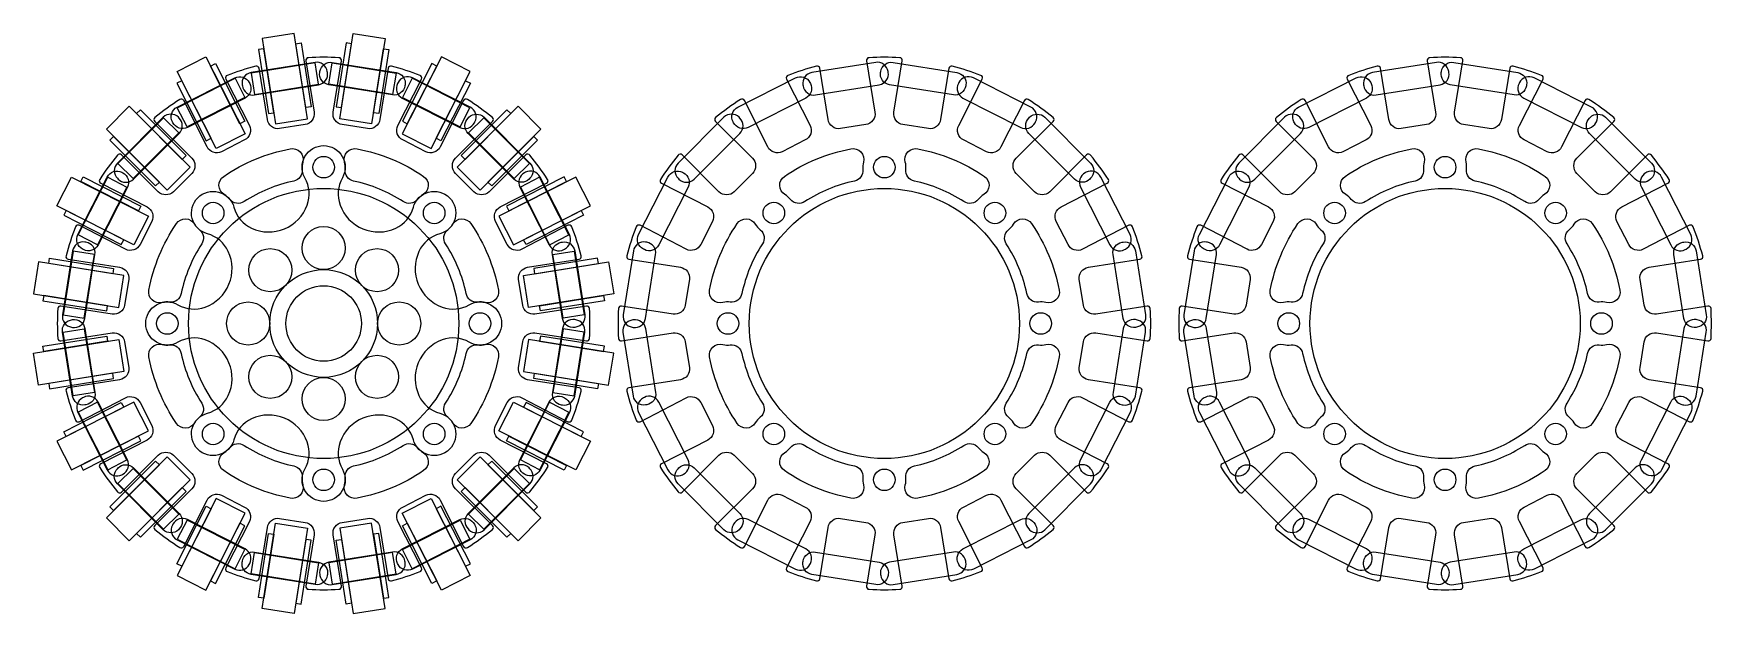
# Model space of a CAD drawing. Header units: inches. Extents: x 0 to 156, y 0 to 54.
import ezdxf

# ---------------------------------------------------------------- set-up
doc = ezdxf.new("R2010")
doc.units = ezdxf.units.IN
doc.header["$MEASUREMENT"] = 0
for name, color, linetype in [('hall', 3, 'Continuous'), ('plate1', 200, 'Continuous'), ('plate2', 4, 'Continuous'), ('ゴム', 4, 'Continuous'), ('ピン', 2, 'Continuous'), ('ポケット', 6, 'Continuous'), ('ワッシャー', 230, 'Continuous')]:
    doc.layers.add(name, color=color, linetype=linetype)

msp = doc.modelspace()

# ---------------------------------------------------------------- linework, layer by layer
at = {"layer": 'hall'}
for points in [[(24.22, 40.21, 0.092982), (19.62, 38.31, -0.384176), (18.3, 38.51, 0.087074), (17.78, 38.97, -0.547449), (17.73, 40.65, -0.10223), (23.9, 43.21, -0.547449), (25.06, 41.98, 0.087074), (25.01, 41.29, -0.384176)], [(34.38, 38.31, 0.092982), (29.78, 40.21, -0.384176), (28.99, 41.29, 0.087074), (28.94, 41.98, -0.547449), (30.1, 43.21, -0.10223), (36.27, 40.65, -0.547449), (36.22, 38.97, 0.087074), (35.7, 38.51, -0.384176)], [(76.22, 40.21, 0.092982), (71.62, 38.31, -0.384176), (70.3, 38.51, 0.087074), (69.78, 38.97, -0.547449), (69.73, 40.65, -0.10223), (75.9, 43.21, -0.547449), (77.06, 41.98, 0.087074), (77.01, 41.29, -0.384176)], [(86.38, 38.31, 0.092982), (81.78, 40.21, -0.384176), (80.99, 41.29, 0.087074), (80.94, 41.98, -0.547449), (82.1, 43.21, -0.10223), (88.27, 40.65, -0.547449), (88.22, 38.97, 0.087074), (87.7, 38.51, -0.384176)], [(128.22, 40.21, 0.092982), (123.62, 38.31, -0.384176), (122.3, 38.51, 0.087074), (121.78, 38.97, -0.547449), (121.73, 40.65, -0.10223), (127.9, 43.21, -0.547449), (129.06, 41.98, 0.087074), (129.01, 41.29, -0.384176)], [(138.38, 38.31, 0.092982), (133.78, 40.21, -0.384176), (132.99, 41.29, 0.087074), (132.94, 41.98, -0.547449), (134.1, 43.21, -0.10223), (140.27, 40.65, -0.547449), (140.22, 38.97, 0.087074), (139.7, 38.51, -0.384176)], [(12.71, 28.99, 0.087074), (12.02, 28.94, -0.547449), (10.79, 30.1, -0.10223), (13.35, 36.27, -0.547449), (15.03, 36.22, 0.087074), (15.49, 35.7, -0.384176), (15.69, 34.38, 0.092982), (13.79, 29.78, -0.384176)], [(40.21, 29.78, 0.092982), (38.31, 34.38, -0.384176), (38.51, 35.7, 0.087074), (38.97, 36.22, -0.547449), (40.65, 36.27, -0.10223), (43.21, 30.1, -0.547449), (41.98, 28.94, 0.087074), (41.29, 28.99, -0.384176)], [(64.71, 28.99, 0.087074), (64.02, 28.94, -0.547449), (62.79, 30.1, -0.10223), (65.35, 36.27, -0.547449), (67.03, 36.22, 0.087074), (67.49, 35.7, -0.384176), (67.69, 34.38, 0.092982), (65.79, 29.78, -0.384176)], [(92.21, 29.78, 0.092982), (90.31, 34.38, -0.384176), (90.51, 35.7, 0.087074), (90.97, 36.22, -0.547449), (92.65, 36.27, -0.10223), (95.21, 30.1, -0.547449), (93.98, 28.94, 0.087074), (93.29, 28.99, -0.384176)], [(116.71, 28.99, 0.087074), (116.02, 28.94, -0.547449), (114.79, 30.1, -0.10223), (117.35, 36.27, -0.547449), (119.03, 36.22, 0.087074), (119.49, 35.7, -0.384176), (119.69, 34.38, 0.092982), (117.79, 29.78, -0.384176)], [(144.21, 29.78, 0.092982), (142.31, 34.38, -0.384176), (142.51, 35.7, 0.087074), (142.97, 36.22, -0.547449), (144.65, 36.27, -0.10223), (147.21, 30.1, -0.547449), (145.98, 28.94, 0.087074), (145.29, 28.99, -0.384176)], [(15.49, 18.3, 0.087074), (15.03, 17.78, -0.547449), (13.35, 17.73, -0.10223), (10.79, 23.9, -0.547449), (12.02, 25.06, 0.087074), (12.71, 25.01, -0.384176), (13.79, 24.22, 0.092982), (15.69, 19.62, -0.384176)], [(38.31, 19.62, 0.092982), (40.21, 24.22, -0.384176), (41.29, 25.01, 0.087074), (41.98, 25.06, -0.547449), (43.21, 23.9, -0.10223), (40.65, 17.73, -0.547449), (38.97, 17.78, 0.087074), (38.51, 18.3, -0.384176)], [(67.49, 18.3, 0.087074), (67.03, 17.78, -0.547449), (65.35, 17.73, -0.10223), (62.79, 23.9, -0.547449), (64.02, 25.06, 0.087074), (64.71, 25.01, -0.384176), (65.79, 24.22, 0.092982), (67.69, 19.62, -0.384176)], [(90.31, 19.62, 0.092982), (92.21, 24.22, -0.384176), (93.29, 25.01, 0.087074), (93.98, 25.06, -0.547449), (95.21, 23.9, -0.10223), (92.65, 17.73, -0.547449), (90.97, 17.78, 0.087074), (90.51, 18.3, -0.384176)], [(119.49, 18.3, 0.087074), (119.03, 17.78, -0.547449), (117.35, 17.73, -0.10223), (114.79, 23.9, -0.547449), (116.02, 25.06, 0.087074), (116.71, 25.01, -0.384176), (117.79, 24.22, 0.092982), (119.69, 19.62, -0.384176)], [(142.31, 19.62, 0.092982), (144.21, 24.22, -0.384176), (145.29, 25.01, 0.087074), (145.98, 25.06, -0.547449), (147.21, 23.9, -0.10223), (144.65, 17.73, -0.547449), (142.97, 17.78, 0.087074), (142.51, 18.3, -0.384176)], [(19.62, 15.69, 0.092982), (24.22, 13.79, -0.384176), (25.01, 12.71, 0.087074), (25.06, 12.02, -0.547449), (23.9, 10.79, -0.10223), (17.73, 13.35, -0.547449), (17.78, 15.03, 0.087074), (18.3, 15.49, -0.384176)], [(29.78, 13.79, 0.092982), (34.38, 15.69, -0.384176), (35.7, 15.49, 0.087074), (36.22, 15.03, -0.547449), (36.27, 13.35, -0.10223), (30.1, 10.79, -0.547449), (28.94, 12.02, 0.087074), (28.99, 12.71, -0.384176)], [(71.62, 15.69, 0.092982), (76.22, 13.79, -0.384176), (77.01, 12.71, 0.087074), (77.06, 12.02, -0.547449), (75.9, 10.79, -0.10223), (69.73, 13.35, -0.547449), (69.78, 15.03, 0.087074), (70.3, 15.49, -0.384176)], [(81.78, 13.79, 0.092982), (86.38, 15.69, -0.384176), (87.7, 15.49, 0.087074), (88.22, 15.03, -0.547449), (88.27, 13.35, -0.10223), (82.1, 10.79, -0.547449), (80.94, 12.02, 0.087074), (80.99, 12.71, -0.384176)], [(123.62, 15.69, 0.092982), (128.22, 13.79, -0.384176), (129.01, 12.71, 0.087074), (129.06, 12.02, -0.547449), (127.9, 10.79, -0.10223), (121.73, 13.35, -0.547449), (121.78, 15.03, 0.087074), (122.3, 15.49, -0.384176)], [(133.78, 13.79, 0.092982), (138.38, 15.69, -0.384176), (139.7, 15.49, 0.087074), (140.22, 15.03, -0.547449), (140.27, 13.35, -0.10223), (134.1, 10.79, -0.547449), (132.94, 12.02, 0.087074), (132.99, 12.71, -0.384176)]]:
    msp.add_lwpolyline(points, format="xyb", close=True, dxfattribs=at)
for centre in [(27, 41.5), (79, 41.5), (131, 41.5), (16.75, 37.25), (37.25, 37.25), (68.75, 37.25), (89.25, 37.25), (120.75, 37.25), (141.25, 37.25), (12.5, 27), (41.5, 27), (64.5, 27), (93.5, 27), (116.5, 27), (145.5, 27), (16.75, 16.75), (37.25, 16.75), (68.75, 16.75), (89.25, 16.75), (120.75, 16.75), (141.25, 16.75), (27, 12.5), (79, 12.5), (131, 12.5)]:
    msp.add_circle(centre, 1, dxfattribs=at)
at = {"layer": 'plate1'}
for points in [[(8.24, 11.36), (11.66, 14.77, -0.414214), (13.07, 14.77), (14.77, 13.07, -0.414214), (14.77, 11.66), (11.34, 8.26, 0.44511), (11.35, 7.89, 0.028851), (13.66, 6.21, 0.44511), (14.02, 6.31), (16.19, 10.62, -0.414214), (17.53, 11.06), (19.67, 9.97, -0.414214), (20.11, 8.63), (17.92, 4.32, 0.443543), (18.06, 3.98, 0.028202), (20.7, 3.12, 0.443543), (21.01, 3.32), (21.78, 8.08, -0.414214), (22.92, 8.92), (25.29, 8.54, -0.414214), (26.12, 7.4), (25.34, 2.63, 0.44511), (25.58, 2.34, 0.028851), (28.42, 2.34, 0.44511), (28.66, 2.63), (27.88, 7.4, -0.414214), (28.71, 8.54), (31.08, 8.92, -0.414214), (32.22, 8.08), (32.99, 3.32, 0.443543), (33.3, 3.12, 0.028202), (35.94, 3.98, 0.443543), (36.08, 4.32), (33.89, 8.63, -0.414214), (34.33, 9.97), (36.47, 11.06, -0.414214), (37.81, 10.62), (39.98, 6.31, 0.44511), (40.34, 6.21, 0.028851), (42.65, 7.89, 0.44511), (42.66, 8.26), (39.23, 11.66, -0.414214), (39.23, 13.07), (40.93, 14.77, -0.414214), (42.34, 14.77), (45.76, 11.36, 0.443543), (46.13, 11.38, 0.028202), (47.77, 13.63, 0.443543), (47.67, 13.99), (43.38, 16.19, -0.414214), (42.94, 17.53), (44.03, 19.67, -0.414214), (45.37, 20.11), (49.66, 17.89, 0.44511), (50.01, 18.03, 0.028851), (50.89, 20.73, 0.44511), (50.69, 21.04), (45.92, 21.78, -0.414214), (45.08, 22.92), (45.46, 25.29, -0.414214), (46.6, 26.12), (51.37, 25.38, 0.443543), (51.66, 25.61, 0.028202), (51.66, 28.39, 0.443543), (51.37, 28.62), (46.6, 27.88, -0.414214), (45.46, 28.71), (45.08, 31.08, -0.414214), (45.92, 32.22), (50.69, 32.96, 0.44511), (50.89, 33.27, 0.028851), (50.01, 35.97, 0.44511), (49.66, 36.11), (45.37, 33.89, -0.414214), (44.03, 34.33), (42.94, 36.47, -0.414214), (43.38, 37.81), (47.67, 40.01, 0.443543), (47.77, 40.37, 0.028202), (46.13, 42.62, 0.443543), (45.76, 42.64), (42.34, 39.23, -0.414214), (40.93, 39.23), (39.23, 40.93, -0.414214), (39.23, 42.34), (42.66, 45.74, 0.44511), (42.65, 46.11, 0.028851), (40.34, 47.79, 0.44511), (39.98, 47.69), (37.81, 43.38, -0.414214), (36.47, 42.94), (34.33, 44.03, -0.414214), (33.89, 45.37), (36.08, 49.68, 0.443543), (35.94, 50.02, 0.028202), (33.3, 50.88, 0.443543), (32.99, 50.68), (32.22, 45.92, -0.414214), (31.08, 45.08), (28.71, 45.46, -0.414214), (27.88, 46.6), (28.66, 51.37, 0.44511), (28.42, 51.66, 0.028851), (25.58, 51.66, 0.44511), (25.34, 51.37), (26.12, 46.6, -0.414214), (25.29, 45.46), (22.92, 45.08, -0.414214), (21.78, 45.92), (21.01, 50.68, 0.443543), (20.7, 50.88, 0.028202), (18.06, 50.02, 0.443543), (17.92, 49.68), (20.11, 45.37, -0.414214), (19.67, 44.03), (17.53, 42.94, -0.414214), (16.19, 43.38), (14.02, 47.69, 0.44511), (13.66, 47.79, 0.028851), (11.35, 46.11, 0.44511), (11.34, 45.74), (14.77, 42.34, -0.414214), (14.77, 40.93), (13.07, 39.23, -0.414214), (11.66, 39.23), (8.24, 42.64, 0.443543), (7.87, 42.62, 0.028202), (6.23, 40.37, 0.443543), (6.33, 40.01), (10.62, 37.81, -0.414214), (11.06, 36.47), (9.97, 34.33, -0.414214), (8.63, 33.89), (4.34, 36.11, 0.44511), (3.99, 35.97, 0.028851), (3.11, 33.27, 0.44511), (3.31, 32.96), (8.08, 32.22, -0.414214), (8.92, 31.08), (8.54, 28.71, -0.414214), (7.4, 27.88), (2.63, 28.62, 0.443543), (2.34, 28.39, 0.028202), (2.34, 25.61, 0.443543), (2.63, 25.38), (7.4, 26.12, -0.414214), (8.54, 25.29), (8.92, 22.92, -0.414214), (8.08, 21.78), (3.31, 21.04, 0.44511), (3.11, 20.73, 0.028851), (3.99, 18.03, 0.44511), (4.34, 17.89), (8.63, 20.11, -0.414214), (9.97, 19.67), (11.06, 17.53, -0.414214), (10.62, 16.19), (6.33, 13.99, 0.443543), (6.23, 13.63, 0.028202), (7.87, 11.38, 0.443543)], [(60.24, 11.36), (63.66, 14.77, -0.414214), (65.07, 14.77), (66.77, 13.07, -0.414214), (66.77, 11.66), (63.34, 8.26, 0.44511), (63.35, 7.89, 0.028851), (65.66, 6.21, 0.44511), (66.02, 6.31), (68.19, 10.62, -0.414214), (69.53, 11.06), (71.67, 9.97, -0.414214), (72.11, 8.63), (69.92, 4.32, 0.443543), (70.06, 3.98, 0.028202), (72.7, 3.12, 0.443543), (73.01, 3.32), (73.78, 8.08, -0.414214), (74.92, 8.92), (77.29, 8.54, -0.414214), (78.12, 7.4), (77.34, 2.63, 0.44511), (77.58, 2.34, 0.028851), (80.42, 2.34, 0.44511), (80.66, 2.63), (79.88, 7.4, -0.414214), (80.71, 8.54), (83.08, 8.92, -0.414214), (84.22, 8.08), (84.99, 3.32, 0.443543), (85.3, 3.12, 0.028202), (87.94, 3.98, 0.443543), (88.08, 4.32), (85.89, 8.63, -0.414214), (86.33, 9.97), (88.47, 11.06, -0.414214), (89.81, 10.62), (91.98, 6.31, 0.44511), (92.34, 6.21, 0.028851), (94.65, 7.89, 0.44511), (94.66, 8.26), (91.23, 11.66, -0.414214), (91.23, 13.07), (92.93, 14.77, -0.414214), (94.34, 14.77), (97.76, 11.36, 0.443543), (98.13, 11.38, 0.028202), (99.77, 13.63, 0.443543), (99.67, 13.99), (95.38, 16.19, -0.414214), (94.94, 17.53), (96.03, 19.67, -0.414214), (97.37, 20.11), (101.66, 17.89, 0.44511), (102.01, 18.03, 0.028851), (102.89, 20.73, 0.44511), (102.69, 21.04), (97.92, 21.78, -0.414214), (97.08, 22.92), (97.46, 25.29, -0.414214), (98.6, 26.12), (103.37, 25.38, 0.443543), (103.66, 25.61, 0.028202), (103.66, 28.39, 0.443543), (103.37, 28.62), (98.6, 27.88, -0.414214), (97.46, 28.71), (97.08, 31.08, -0.414214), (97.92, 32.22), (102.69, 32.96, 0.44511), (102.89, 33.27, 0.028851), (102.01, 35.97, 0.44511), (101.66, 36.11), (97.37, 33.89, -0.414214), (96.03, 34.33), (94.94, 36.47, -0.414214), (95.38, 37.81), (99.67, 40.01, 0.443543), (99.77, 40.37, 0.028202), (98.13, 42.62, 0.443543), (97.76, 42.64), (94.34, 39.23, -0.414214), (92.93, 39.23), (91.23, 40.93, -0.414214), (91.23, 42.34), (94.66, 45.74, 0.44511), (94.65, 46.11, 0.028851), (92.34, 47.79, 0.44511), (91.98, 47.69), (89.81, 43.38, -0.414214), (88.47, 42.94), (86.33, 44.03, -0.414214), (85.89, 45.37), (88.08, 49.68, 0.443543), (87.94, 50.02, 0.028202), (85.3, 50.88, 0.443543), (84.99, 50.68), (84.22, 45.92, -0.414214), (83.08, 45.08), (80.71, 45.46, -0.414214), (79.88, 46.6), (80.66, 51.37, 0.44511), (80.42, 51.66, 0.028851), (77.58, 51.66, 0.44511), (77.34, 51.37), (78.12, 46.6, -0.414214), (77.29, 45.46), (74.92, 45.08, -0.414214), (73.78, 45.92), (73.01, 50.68, 0.443543), (72.7, 50.88, 0.028202), (70.06, 50.02, 0.443543), (69.92, 49.68), (72.11, 45.37, -0.414214), (71.67, 44.03), (69.53, 42.94, -0.414214), (68.19, 43.38), (66.02, 47.69, 0.44511), (65.66, 47.79, 0.028851), (63.35, 46.11, 0.44511), (63.34, 45.74), (66.77, 42.34, -0.414214), (66.77, 40.93), (65.07, 39.23, -0.414214), (63.66, 39.23), (60.24, 42.64, 0.443543), (59.87, 42.62, 0.028202), (58.23, 40.37, 0.443543), (58.33, 40.01), (62.62, 37.81, -0.414214), (63.06, 36.47), (61.97, 34.33, -0.414214), (60.63, 33.89), (56.34, 36.11, 0.44511), (55.99, 35.97, 0.028851), (55.11, 33.27, 0.44511), (55.31, 32.96), (60.08, 32.22, -0.414214), (60.92, 31.08), (60.54, 28.71, -0.414214), (59.4, 27.88), (54.63, 28.62, 0.443543), (54.34, 28.39, 0.028202), (54.34, 25.61, 0.443543), (54.63, 25.38), (59.4, 26.12, -0.414214), (60.54, 25.29), (60.92, 22.92, -0.414214), (60.08, 21.78), (55.31, 21.04, 0.44511), (55.11, 20.73, 0.028851), (55.99, 18.03, 0.44511), (56.34, 17.89), (60.63, 20.11, -0.414214), (61.97, 19.67), (63.06, 17.53, -0.414214), (62.62, 16.19), (58.33, 13.99, 0.443543), (58.23, 13.63, 0.028202), (59.87, 11.38, 0.443543)], [(112.24, 11.36), (115.66, 14.77, -0.414214), (117.07, 14.77), (118.77, 13.07, -0.414214), (118.77, 11.66), (115.34, 8.26, 0.44511), (115.35, 7.89, 0.028851), (117.66, 6.21, 0.44511), (118.02, 6.31), (120.19, 10.62, -0.414214), (121.53, 11.06), (123.67, 9.97, -0.414214), (124.11, 8.63), (121.92, 4.32, 0.443543), (122.06, 3.98, 0.028202), (124.7, 3.12, 0.443543), (125.01, 3.32), (125.78, 8.08, -0.414214), (126.92, 8.92), (129.29, 8.54, -0.414214), (130.12, 7.4), (129.34, 2.63, 0.44511), (129.58, 2.34, 0.028851), (132.42, 2.34, 0.44511), (132.66, 2.63), (131.88, 7.4, -0.414214), (132.71, 8.54), (135.08, 8.92, -0.414214), (136.22, 8.08), (136.99, 3.32, 0.443543), (137.3, 3.12, 0.028202), (139.94, 3.98, 0.443543), (140.08, 4.32), (137.89, 8.63, -0.414214), (138.33, 9.97), (140.47, 11.06, -0.414214), (141.81, 10.62), (143.98, 6.31, 0.44511), (144.34, 6.21, 0.028851), (146.65, 7.89, 0.44511), (146.66, 8.26), (143.23, 11.66, -0.414214), (143.23, 13.07), (144.93, 14.77, -0.414214), (146.34, 14.77), (149.76, 11.36, 0.443543), (150.13, 11.38, 0.028202), (151.77, 13.63, 0.443543), (151.67, 13.99), (147.38, 16.19, -0.414214), (146.94, 17.53), (148.03, 19.67, -0.414214), (149.37, 20.11), (153.66, 17.89, 0.44511), (154.01, 18.03, 0.028851), (154.89, 20.73, 0.44511), (154.69, 21.04), (149.92, 21.78, -0.414214), (149.08, 22.92), (149.46, 25.29, -0.414214), (150.6, 26.12), (155.37, 25.38, 0.443543), (155.66, 25.61, 0.028202), (155.66, 28.39, 0.443543), (155.37, 28.62), (150.6, 27.88, -0.414214), (149.46, 28.71), (149.08, 31.08, -0.414214), (149.92, 32.22), (154.69, 32.96, 0.44511), (154.89, 33.27, 0.028851), (154.01, 35.97, 0.44511), (153.66, 36.11), (149.37, 33.89, -0.414214), (148.03, 34.33), (146.94, 36.47, -0.414214), (147.38, 37.81), (151.67, 40.01, 0.443543), (151.77, 40.37, 0.028202), (150.13, 42.62, 0.443543), (149.76, 42.64), (146.34, 39.23, -0.414214), (144.93, 39.23), (143.23, 40.93, -0.414214), (143.23, 42.34), (146.66, 45.74, 0.44511), (146.65, 46.11, 0.028851), (144.34, 47.79, 0.44511), (143.98, 47.69), (141.81, 43.38, -0.414214), (140.47, 42.94), (138.33, 44.03, -0.414214), (137.89, 45.37), (140.08, 49.68, 0.443543), (139.94, 50.02, 0.028202), (137.3, 50.88, 0.443543), (136.99, 50.68), (136.22, 45.92, -0.414214), (135.08, 45.08), (132.71, 45.46, -0.414214), (131.88, 46.6), (132.66, 51.37, 0.44511), (132.42, 51.66, 0.028851), (129.58, 51.66, 0.44511), (129.34, 51.37), (130.12, 46.6, -0.414214), (129.29, 45.46), (126.92, 45.08, -0.414214), (125.78, 45.92), (125.01, 50.68, 0.443543), (124.7, 50.88, 0.028202), (122.06, 50.02, 0.443543), (121.92, 49.68), (124.11, 45.37, -0.414214), (123.67, 44.03), (121.53, 42.94, -0.414214), (120.19, 43.38), (118.02, 47.69, 0.44511), (117.66, 47.79, 0.028851), (115.35, 46.11, 0.44511), (115.34, 45.74), (118.77, 42.34, -0.414214), (118.77, 40.93), (117.07, 39.23, -0.414214), (115.66, 39.23), (112.24, 42.64, 0.443543), (111.87, 42.62, 0.028202), (110.23, 40.37, 0.443543), (110.33, 40.01), (114.62, 37.81, -0.414214), (115.06, 36.47), (113.97, 34.33, -0.414214), (112.63, 33.89), (108.34, 36.11, 0.44511), (107.99, 35.97, 0.028851), (107.11, 33.27, 0.44511), (107.31, 32.96), (112.08, 32.22, -0.414214), (112.92, 31.08), (112.54, 28.71, -0.414214), (111.4, 27.88), (106.63, 28.62, 0.443543), (106.34, 28.39, 0.028202), (106.34, 25.61, 0.443543), (106.63, 25.38), (111.4, 26.12, -0.414214), (112.54, 25.29), (112.92, 22.92, -0.414214), (112.08, 21.78), (107.31, 21.04, 0.44511), (107.11, 20.73, 0.028851), (107.99, 18.03, 0.44511), (108.34, 17.89), (112.63, 20.11, -0.414214), (113.97, 19.67), (115.06, 17.53, -0.414214), (114.62, 16.19), (110.33, 13.99, 0.443543), (110.23, 13.63, 0.028202), (111.87, 11.38, 0.443543)]]:
    msp.add_lwpolyline(points, format="xyb", close=True, dxfattribs=at)
for centre in [(27, 27), (79, 27), (131, 27)]:
    msp.add_circle(centre, 12.53, dxfattribs=at)
at = {"layer": 'plate2'}
msp.add_lwpolyline([(30.64, 18.22, 0.210159), (28.52, 16.01, 0.220985), (28.74, 13.49, -0.576297), (27, 10.5, -0.576297), (25.26, 13.49, 0.220985), (25.48, 16.01, 0.210159), (23.36, 18.22, 0.210159), (20.31, 18.16, 0.220985), (18.68, 16.22, -0.576297), (15.33, 15.33, -0.576297), (16.22, 18.68, 0.220985), (18.16, 20.31, 0.210159), (18.22, 23.36, 0.210159), (16.01, 25.48, 0.220985), (13.49, 25.26, -0.576297), (10.5, 27, -0.576297), (13.49, 28.74, 0.220985), (16.01, 28.52, 0.210159), (18.22, 30.64, 0.210159), (18.16, 33.69, 0.220985), (16.22, 35.32, -0.576297), (15.33, 38.67, -0.576297), (18.68, 37.78, 0.220985), (20.31, 35.84, 0.210159), (23.36, 35.78, 0.210159), (25.48, 37.99, 0.220985), (25.26, 40.51, -0.576297), (27, 43.5, -0.576297), (28.74, 40.51, 0.220985), (28.52, 37.99, 0.210159), (30.64, 35.78, 0.210159), (33.69, 35.84, 0.220985), (35.32, 37.78, -0.576297), (38.67, 38.67, -0.576297), (37.78, 35.32, 0.220985), (35.84, 33.69, 0.210159), (35.78, 30.64, 0.210159), (37.99, 28.52, 0.220985), (40.51, 28.74, -0.576297), (43.5, 27, -0.576297), (40.51, 25.26, 0.220985), (37.99, 25.48, 0.210159), (35.78, 23.36, 0.210159), (35.84, 20.31, 0.220985), (37.78, 18.68, -0.576297), (38.67, 15.33, -0.576297), (35.32, 16.22, 0.220985), (33.69, 18.16, 0.210159)], format="xyb", close=True, dxfattribs=at)
for centre, radius in [((27, 34), 2), ((22.05, 31.95), 2), ((31.95, 31.95), 2), ((27, 27), 5), ((27, 27), 3.5), ((20, 27), 2), ((34, 27), 2), ((22.05, 22.05), 2), ((31.95, 22.05), 2), ((27, 20), 2)]:
    msp.add_circle(centre, radius, dxfattribs=at)
at = {"layer": 'ゴム'}
for points in [[(22.55, 45.53), (25.51, 46), (24.26, 53.9), (21.29, 53.43)], [(31.45, 45.53), (28.49, 46), (29.74, 53.9), (32.71, 53.43)], [(19.71, 44.61), (17.04, 43.25), (13.41, 50.38), (16.08, 51.74)], [(34.29, 44.61), (36.96, 43.25), (40.59, 50.38), (37.92, 51.74)], [(12.5, 39.37), (14.63, 41.5), (8.97, 47.15), (6.85, 45.03)], [(41.5, 39.37), (39.37, 41.5), (45.03, 47.15), (47.15, 45.03)], [(10.75, 36.96), (9.39, 34.29), (2.26, 37.92), (3.62, 40.59)], [(43.25, 36.96), (44.61, 34.29), (51.74, 37.92), (50.38, 40.59)], [(8, 28.49), (8.47, 31.45), (0.57, 32.71), (0.1, 29.74)], [(46, 28.49), (45.53, 31.45), (53.43, 32.71), (53.9, 29.74)], [(8, 25.51), (8.47, 22.55), (0.57, 21.29), (0.1, 24.26)], [(46, 25.51), (45.53, 22.55), (53.43, 21.29), (53.9, 24.26)], [(10.75, 17.04), (9.39, 19.71), (2.26, 16.08), (3.62, 13.41)], [(43.25, 17.04), (44.61, 19.71), (51.74, 16.08), (50.38, 13.41)], [(12.5, 14.63), (14.63, 12.5), (8.97, 6.85), (6.85, 8.97)], [(41.5, 14.63), (39.37, 12.5), (45.03, 6.85), (47.15, 8.97)], [(19.71, 9.39), (17.04, 10.75), (13.41, 3.62), (16.08, 2.26)], [(34.29, 9.39), (36.96, 10.75), (40.59, 3.62), (37.92, 2.26)], [(22.55, 8.47), (25.51, 8), (24.26, 0.1), (21.29, 0.57)], [(31.45, 8.47), (28.49, 8), (29.74, 0.1), (32.71, 0.57)]]:
    msp.add_lwpolyline(points, close=True, dxfattribs=at)
at = {"layer": 'ピン'}
for points in [[(20.6, 48.26), (26.52, 49.2), (26.21, 51.17), (20.28, 50.24)], [(33.4, 48.26), (27.48, 49.2), (27.79, 51.17), (33.72, 50.24)], [(19.69, 47.96), (14.34, 45.24), (13.43, 47.02), (18.78, 49.75)], [(34.31, 47.96), (39.66, 45.24), (40.57, 47.02), (35.22, 49.75)], [(9.32, 40.44), (13.56, 44.68), (12.15, 46.09), (7.91, 41.85)], [(44.68, 40.44), (40.44, 44.68), (41.85, 46.09), (46.09, 41.85)], [(8.76, 39.66), (6.04, 34.31), (4.25, 35.22), (6.98, 40.57)], [(45.24, 39.66), (47.96, 34.31), (49.75, 35.22), (47.02, 40.57)], [(4.8, 27.48), (5.74, 33.4), (3.76, 33.72), (2.83, 27.79)], [(49.2, 27.48), (48.26, 33.4), (50.24, 33.72), (51.17, 27.79)], [(4.8, 26.52), (5.74, 20.6), (3.76, 20.28), (2.83, 26.21)], [(49.2, 26.52), (48.26, 20.6), (50.24, 20.28), (51.17, 26.21)], [(8.76, 14.34), (6.04, 19.69), (4.25, 18.78), (6.98, 13.43)], [(45.24, 14.34), (47.96, 19.69), (49.75, 18.78), (47.02, 13.43)], [(9.32, 13.56), (13.56, 9.32), (12.15, 7.91), (7.91, 12.15)], [(44.68, 13.56), (40.44, 9.32), (41.85, 7.91), (46.09, 12.15)], [(19.69, 6.04), (14.34, 8.76), (13.43, 6.98), (18.78, 4.25)], [(34.31, 6.04), (39.66, 8.76), (40.57, 6.98), (35.22, 4.25)], [(20.6, 5.74), (26.52, 4.8), (26.21, 2.83), (20.28, 3.76)], [(33.4, 5.74), (27.48, 4.8), (27.79, 2.83), (33.72, 3.76)]]:
    msp.add_lwpolyline(points, close=True, dxfattribs=at)
at = {"layer": 'ポケット'}
for points in [[(19.71, 47.92), (14.36, 45.2, -0.414214), (13.02, 45.63), (12.97, 45.72, -0.414214), (13.41, 47.07), (18.75, 49.79, -0.414214), (20.1, 49.35), (20.14, 49.26, -0.414214)], [(20.6, 48.21), (26.53, 49.15, 0.414214), (27.36, 50.29), (27.34, 50.39, 0.414214), (26.2, 51.22), (20.27, 50.28, 0.414214), (19.44, 49.14), (19.46, 49.04, 0.414214)], [(33.4, 48.21), (27.47, 49.15, -0.414214), (26.64, 50.29), (26.66, 50.39, -0.414214), (27.8, 51.22), (33.73, 50.28, -0.414214), (34.56, 49.14), (34.54, 49.04, -0.414214)], [(34.29, 47.92), (39.64, 45.2, 0.414214), (40.98, 45.63), (41.03, 45.72, 0.414214), (40.59, 47.07), (35.25, 49.79, 0.414214), (33.9, 49.35), (33.86, 49.26, 0.414214)], [(71.71, 47.92), (66.36, 45.2, -0.414214), (65.02, 45.63), (64.97, 45.72, -0.414214), (65.41, 47.07), (70.75, 49.79, -0.414214), (72.1, 49.35), (72.14, 49.26, -0.414214)], [(72.6, 48.21), (78.53, 49.15, 0.414214), (79.36, 50.29), (79.34, 50.39, 0.414214), (78.2, 51.22), (72.27, 50.28, 0.414214), (71.44, 49.14), (71.46, 49.04, 0.414214)], [(85.4, 48.21), (79.47, 49.15, -0.414214), (78.64, 50.29), (78.66, 50.39, -0.414214), (79.8, 51.22), (85.73, 50.28, -0.414214), (86.56, 49.14), (86.54, 49.04, -0.414214)], [(86.29, 47.92), (91.64, 45.2, 0.414214), (92.98, 45.63), (93.03, 45.72, 0.414214), (92.59, 47.07), (87.25, 49.79, 0.414214), (85.9, 49.35), (85.86, 49.26, 0.414214)], [(123.71, 47.92), (118.36, 45.2, -0.414214), (117.02, 45.63), (116.97, 45.72, -0.414214), (117.41, 47.07), (122.75, 49.79, -0.414214), (124.1, 49.35), (124.14, 49.26, -0.414214)], [(124.6, 48.21), (130.53, 49.15, 0.414214), (131.36, 50.29), (131.34, 50.39, 0.414214), (130.2, 51.22), (124.27, 50.28, 0.414214), (123.44, 49.14), (123.46, 49.04, 0.414214)], [(137.4, 48.21), (131.47, 49.15, -0.414214), (130.64, 50.29), (130.66, 50.39, -0.414214), (131.8, 51.22), (137.73, 50.28, -0.414214), (138.56, 49.14), (138.54, 49.04, -0.414214)], [(138.29, 47.92), (143.64, 45.2, 0.414214), (144.98, 45.63), (145.03, 45.72, 0.414214), (144.59, 47.07), (139.25, 49.79, 0.414214), (137.9, 49.35), (137.86, 49.26, 0.414214)], [(9.36, 40.4), (13.6, 44.64, 0.414214), (13.6, 46.06), (13.53, 46.13, 0.414214), (12.12, 46.13), (7.87, 41.88, 0.414214), (7.87, 40.47), (7.94, 40.4, 0.414214)], [(44.64, 40.4), (40.4, 44.64, -0.414214), (40.4, 46.06), (40.47, 46.13, -0.414214), (41.88, 46.13), (46.13, 41.88, -0.414214), (46.13, 40.47), (46.06, 40.4, -0.414214)], [(61.36, 40.4), (65.6, 44.64, 0.414214), (65.6, 46.06), (65.53, 46.13, 0.414214), (64.12, 46.13), (59.87, 41.88, 0.414214), (59.87, 40.47), (59.94, 40.4, 0.414214)], [(96.64, 40.4), (92.4, 44.64, -0.414214), (92.4, 46.06), (92.47, 46.13, -0.414214), (93.88, 46.13), (98.13, 41.88, -0.414214), (98.13, 40.47), (98.06, 40.4, -0.414214)], [(113.36, 40.4), (117.6, 44.64, 0.414214), (117.6, 46.06), (117.53, 46.13, 0.414214), (116.12, 46.13), (111.87, 41.88, 0.414214), (111.87, 40.47), (111.94, 40.4, 0.414214)], [(148.64, 40.4), (144.4, 44.64, -0.414214), (144.4, 46.06), (144.47, 46.13, -0.414214), (145.88, 46.13), (150.13, 41.88, -0.414214), (150.13, 40.47), (150.06, 40.4, -0.414214)], [(8.8, 39.64), (6.08, 34.29, -0.414214), (4.74, 33.86), (4.65, 33.9, -0.414214), (4.21, 35.25), (6.93, 40.59, -0.414214), (8.28, 41.03), (8.37, 40.98, -0.414214)], [(45.2, 39.64), (47.92, 34.29, 0.414214), (49.26, 33.86), (49.35, 33.9, 0.414214), (49.79, 35.25), (47.07, 40.59, 0.414214), (45.72, 41.03), (45.63, 40.98, 0.414214)], [(60.8, 39.64), (58.08, 34.29, -0.414214), (56.74, 33.86), (56.65, 33.9, -0.414214), (56.21, 35.25), (58.93, 40.59, -0.414214), (60.28, 41.03), (60.37, 40.98, -0.414214)], [(97.2, 39.64), (99.92, 34.29, 0.414214), (101.26, 33.86), (101.35, 33.9, 0.414214), (101.79, 35.25), (99.07, 40.59, 0.414214), (97.72, 41.03), (97.63, 40.98, 0.414214)], [(112.8, 39.64), (110.08, 34.29, -0.414214), (108.74, 33.86), (108.65, 33.9, -0.414214), (108.21, 35.25), (110.93, 40.59, -0.414214), (112.28, 41.03), (112.37, 40.98, -0.414214)], [(149.2, 39.64), (151.92, 34.29, 0.414214), (153.26, 33.86), (153.35, 33.9, 0.414214), (153.79, 35.25), (151.07, 40.59, 0.414214), (149.72, 41.03), (149.63, 40.98, 0.414214)], [(4.85, 27.47), (5.79, 33.4, 0.414214), (4.96, 34.54), (4.86, 34.56, 0.414214), (3.72, 33.73), (2.78, 27.8, 0.414214), (3.61, 26.66), (3.71, 26.64, 0.414214)], [(49.15, 27.47), (48.21, 33.4, -0.414214), (49.04, 34.54), (49.14, 34.56, -0.414214), (50.28, 33.73), (51.22, 27.8, -0.414214), (50.39, 26.66), (50.29, 26.64, -0.414214)], [(56.85, 27.47), (57.79, 33.4, 0.414214), (56.96, 34.54), (56.86, 34.56, 0.414214), (55.72, 33.73), (54.78, 27.8, 0.414214), (55.61, 26.66), (55.71, 26.64, 0.414214)], [(101.15, 27.47), (100.21, 33.4, -0.414214), (101.04, 34.54), (101.14, 34.56, -0.414214), (102.28, 33.73), (103.22, 27.8, -0.414214), (102.39, 26.66), (102.29, 26.64, -0.414214)], [(108.85, 27.47), (109.79, 33.4, 0.414214), (108.96, 34.54), (108.86, 34.56, 0.414214), (107.72, 33.73), (106.78, 27.8, 0.414214), (107.61, 26.66), (107.71, 26.64, 0.414214)], [(153.15, 27.47), (152.21, 33.4, -0.414214), (153.04, 34.54), (153.14, 34.56, -0.414214), (154.28, 33.73), (155.22, 27.8, -0.414214), (154.39, 26.66), (154.29, 26.64, -0.414214)], [(4.85, 26.53), (5.79, 20.6, -0.414214), (4.96, 19.46), (4.86, 19.44, -0.414214), (3.72, 20.27), (2.78, 26.2, -0.414214), (3.61, 27.34), (3.71, 27.36, -0.414214)], [(49.15, 26.53), (48.21, 20.6, 0.414214), (49.04, 19.46), (49.14, 19.44, 0.414214), (50.28, 20.27), (51.22, 26.2, 0.414214), (50.39, 27.34), (50.29, 27.36, 0.414214)], [(56.85, 26.53), (57.79, 20.6, -0.414214), (56.96, 19.46), (56.86, 19.44, -0.414214), (55.72, 20.27), (54.78, 26.2, -0.414214), (55.61, 27.34), (55.71, 27.36, -0.414214)], [(101.15, 26.53), (100.21, 20.6, 0.414214), (101.04, 19.46), (101.14, 19.44, 0.414214), (102.28, 20.27), (103.22, 26.2, 0.414214), (102.39, 27.34), (102.29, 27.36, 0.414214)], [(108.85, 26.53), (109.79, 20.6, -0.414214), (108.96, 19.46), (108.86, 19.44, -0.414214), (107.72, 20.27), (106.78, 26.2, -0.414214), (107.61, 27.34), (107.71, 27.36, -0.414214)], [(153.15, 26.53), (152.21, 20.6, 0.414214), (153.04, 19.46), (153.14, 19.44, 0.414214), (154.28, 20.27), (155.22, 26.2, 0.414214), (154.39, 27.34), (154.29, 27.36, 0.414214)], [(8.8, 14.36), (6.08, 19.71, 0.414214), (4.74, 20.14), (4.65, 20.1, 0.414214), (4.21, 18.75), (6.93, 13.41, 0.414214), (8.28, 12.97), (8.37, 13.02, 0.414214)], [(45.2, 14.36), (47.92, 19.71, -0.414214), (49.26, 20.14), (49.35, 20.1, -0.414214), (49.79, 18.75), (47.07, 13.41, -0.414214), (45.72, 12.97), (45.63, 13.02, -0.414214)], [(60.8, 14.36), (58.08, 19.71, 0.414214), (56.74, 20.14), (56.65, 20.1, 0.414214), (56.21, 18.75), (58.93, 13.41, 0.414214), (60.28, 12.97), (60.37, 13.02, 0.414214)], [(97.2, 14.36), (99.92, 19.71, -0.414214), (101.26, 20.14), (101.35, 20.1, -0.414214), (101.79, 18.75), (99.07, 13.41, -0.414214), (97.72, 12.97), (97.63, 13.02, -0.414214)], [(112.8, 14.36), (110.08, 19.71, 0.414214), (108.74, 20.14), (108.65, 20.1, 0.414214), (108.21, 18.75), (110.93, 13.41, 0.414214), (112.28, 12.97), (112.37, 13.02, 0.414214)], [(149.2, 14.36), (151.92, 19.71, -0.414214), (153.26, 20.14), (153.35, 20.1, -0.414214), (153.79, 18.75), (151.07, 13.41, -0.414214), (149.72, 12.97), (149.63, 13.02, -0.414214)], [(9.36, 13.6), (13.6, 9.36, -0.414214), (13.6, 7.94), (13.53, 7.87, -0.414214), (12.12, 7.87), (7.87, 12.12, -0.414214), (7.87, 13.53), (7.94, 13.6, -0.414214)], [(44.64, 13.6), (40.4, 9.36, 0.414214), (40.4, 7.94), (40.47, 7.87, 0.414214), (41.88, 7.87), (46.13, 12.12, 0.414214), (46.13, 13.53), (46.06, 13.6, 0.414214)], [(61.36, 13.6), (65.6, 9.36, -0.414214), (65.6, 7.94), (65.53, 7.87, -0.414214), (64.12, 7.87), (59.87, 12.12, -0.414214), (59.87, 13.53), (59.94, 13.6, -0.414214)], [(96.64, 13.6), (92.4, 9.36, 0.414214), (92.4, 7.94), (92.47, 7.87, 0.414214), (93.88, 7.87), (98.13, 12.12, 0.414214), (98.13, 13.53), (98.06, 13.6, 0.414214)], [(113.36, 13.6), (117.6, 9.36, -0.414214), (117.6, 7.94), (117.53, 7.87, -0.414214), (116.12, 7.87), (111.87, 12.12, -0.414214), (111.87, 13.53), (111.94, 13.6, -0.414214)], [(148.64, 13.6), (144.4, 9.36, 0.414214), (144.4, 7.94), (144.47, 7.87, 0.414214), (145.88, 7.87), (150.13, 12.12, 0.414214), (150.13, 13.53), (150.06, 13.6, 0.414214)], [(19.71, 6.08), (14.36, 8.8, 0.414214), (13.02, 8.37), (12.97, 8.28, 0.414214), (13.41, 6.93), (18.75, 4.21, 0.414214), (20.1, 4.65), (20.14, 4.74, 0.414214)], [(34.29, 6.08), (39.64, 8.8, -0.414214), (40.98, 8.37), (41.03, 8.28, -0.414214), (40.59, 6.93), (35.25, 4.21, -0.414214), (33.9, 4.65), (33.86, 4.74, -0.414214)], [(71.71, 6.08), (66.36, 8.8, 0.414214), (65.02, 8.37), (64.97, 8.28, 0.414214), (65.41, 6.93), (70.75, 4.21, 0.414214), (72.1, 4.65), (72.14, 4.74, 0.414214)], [(86.29, 6.08), (91.64, 8.8, -0.414214), (92.98, 8.37), (93.03, 8.28, -0.414214), (92.59, 6.93), (87.25, 4.21, -0.414214), (85.9, 4.65), (85.86, 4.74, -0.414214)], [(123.71, 6.08), (118.36, 8.8, 0.414214), (117.02, 8.37), (116.97, 8.28, 0.414214), (117.41, 6.93), (122.75, 4.21, 0.414214), (124.1, 4.65), (124.14, 4.74, 0.414214)], [(138.29, 6.08), (143.64, 8.8, -0.414214), (144.98, 8.37), (145.03, 8.28, -0.414214), (144.59, 6.93), (139.25, 4.21, -0.414214), (137.9, 4.65), (137.86, 4.74, -0.414214)], [(20.6, 5.79), (26.53, 4.85, -0.414214), (27.36, 3.71), (27.34, 3.61, -0.414214), (26.2, 2.78), (20.27, 3.72, -0.414214), (19.44, 4.86), (19.46, 4.96, -0.414214)], [(33.4, 5.79), (27.47, 4.85, 0.414214), (26.64, 3.71), (26.66, 3.61, 0.414214), (27.8, 2.78), (33.73, 3.72, 0.414214), (34.56, 4.86), (34.54, 4.96, 0.414214)], [(72.6, 5.79), (78.53, 4.85, -0.414214), (79.36, 3.71), (79.34, 3.61, -0.414214), (78.2, 2.78), (72.27, 3.72, -0.414214), (71.44, 4.86), (71.46, 4.96, -0.414214)], [(85.4, 5.79), (79.47, 4.85, 0.414214), (78.64, 3.71), (78.66, 3.61, 0.414214), (79.8, 2.78), (85.73, 3.72, 0.414214), (86.56, 4.86), (86.54, 4.96, 0.414214)], [(124.6, 5.79), (130.53, 4.85, -0.414214), (131.36, 3.71), (131.34, 3.61, -0.414214), (130.2, 2.78), (124.27, 3.72, -0.414214), (123.44, 4.86), (123.46, 4.96, -0.414214)], [(137.4, 5.79), (131.47, 4.85, 0.414214), (130.64, 3.71), (130.66, 3.61, 0.414214), (131.8, 2.78), (137.73, 3.72, 0.414214), (138.56, 4.86), (138.54, 4.96, 0.414214)]]:
    msp.add_lwpolyline(points, format="xyb", close=True, dxfattribs=at)
at = {"layer": 'ワッシャー'}
for points in [[(24.41, 52.96), (24.9, 53.04), (25.84, 47.11), (25.35, 47.03)], [(29.59, 52.96), (29.1, 53.04), (28.16, 47.11), (28.65, 47.03)], [(21.44, 52.49), (20.95, 52.41), (21.89, 46.48), (22.38, 46.56)], [(32.56, 52.49), (33.05, 52.41), (32.11, 46.48), (31.62, 46.56)], [(16.51, 50.89), (16.96, 51.11), (19.68, 45.77), (19.24, 45.54)], [(37.49, 50.89), (37.04, 51.11), (34.32, 45.77), (34.76, 45.54)], [(13.84, 49.52), (13.39, 49.3), (16.12, 43.95), (16.56, 44.18)], [(40.16, 49.52), (40.61, 49.3), (37.88, 43.95), (37.44, 44.18)], [(9.64, 46.48), (10, 46.83), (14.24, 42.59), (13.89, 42.23)], [(44.36, 46.48), (44, 46.83), (39.76, 42.59), (40.11, 42.23)], [(7.52, 44.36), (7.17, 44), (11.41, 39.76), (11.77, 40.11)], [(46.48, 44.36), (46.83, 44), (42.59, 39.76), (42.23, 40.11)], [(4.48, 40.16), (4.7, 40.61), (10.05, 37.88), (9.82, 37.44)], [(49.52, 40.16), (49.3, 40.61), (43.95, 37.88), (44.18, 37.44)], [(3.11, 37.49), (2.89, 37.04), (8.23, 34.32), (8.46, 34.76)], [(50.89, 37.49), (51.11, 37.04), (45.77, 34.32), (45.54, 34.76)], [(1.51, 32.56), (1.59, 33.05), (7.52, 32.11), (7.44, 31.62)], [(52.49, 32.56), (52.41, 33.05), (46.48, 32.11), (46.56, 31.62)], [(1.04, 29.59), (0.96, 29.1), (6.89, 28.16), (6.97, 28.65)], [(52.96, 29.59), (53.04, 29.1), (47.11, 28.16), (47.03, 28.65)], [(1.04, 24.41), (0.96, 24.9), (6.89, 25.84), (6.97, 25.35)], [(52.96, 24.41), (53.04, 24.9), (47.11, 25.84), (47.03, 25.35)], [(1.51, 21.44), (1.59, 20.95), (7.52, 21.89), (7.44, 22.38)], [(52.49, 21.44), (52.41, 20.95), (46.48, 21.89), (46.56, 22.38)], [(3.11, 16.51), (2.89, 16.96), (8.23, 19.68), (8.46, 19.24)], [(50.89, 16.51), (51.11, 16.96), (45.77, 19.68), (45.54, 19.24)], [(4.48, 13.84), (4.7, 13.39), (10.05, 16.12), (9.82, 16.56)], [(49.52, 13.84), (49.3, 13.39), (43.95, 16.12), (44.18, 16.56)], [(7.52, 9.64), (7.17, 10), (11.41, 14.24), (11.77, 13.89)], [(46.48, 9.64), (46.83, 10), (42.59, 14.24), (42.23, 13.89)], [(9.64, 7.52), (10, 7.17), (14.24, 11.41), (13.89, 11.77)], [(44.36, 7.52), (44, 7.17), (39.76, 11.41), (40.11, 11.77)], [(13.84, 4.48), (13.39, 4.7), (16.12, 10.05), (16.56, 9.82)], [(40.16, 4.48), (40.61, 4.7), (37.88, 10.05), (37.44, 9.82)], [(16.51, 3.11), (16.96, 2.89), (19.68, 8.23), (19.24, 8.46)], [(37.49, 3.11), (37.04, 2.89), (34.32, 8.23), (34.76, 8.46)], [(21.44, 1.51), (20.95, 1.59), (21.89, 7.52), (22.38, 7.44)], [(24.41, 1.04), (24.9, 0.96), (25.84, 6.89), (25.35, 6.97)], [(29.59, 1.04), (29.1, 0.96), (28.16, 6.89), (28.65, 6.97)], [(32.56, 1.51), (33.05, 1.59), (32.11, 7.52), (31.62, 7.44)]]:
    msp.add_lwpolyline(points, close=True, dxfattribs=at)

doc.saveas('drawing.dxf')
